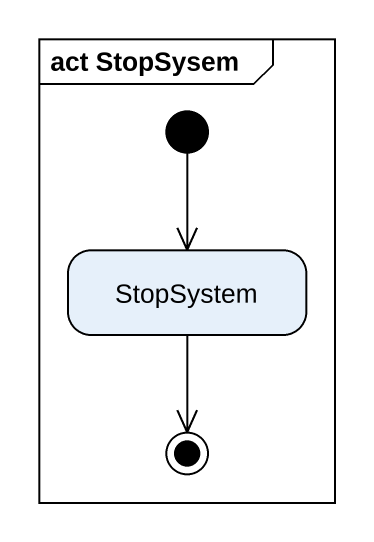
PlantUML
@startuml
mainframe act StopSysem
hide empty description
state StopSystem
[*] --> StopSystem
StopSystem --> [*]
@enduml
